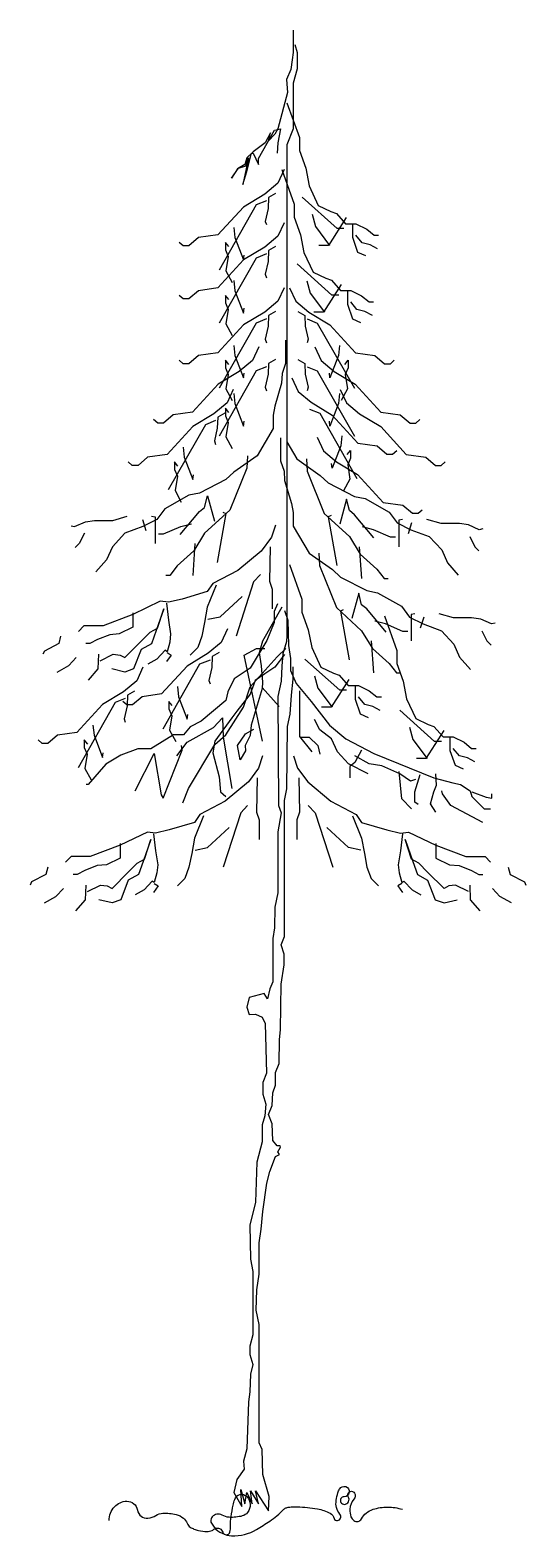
# Model space of a CAD drawing. Extents: x -1.5 to 1.8, y -0.1 to 9.9.
import ezdxf

# ---------------------------------------------------------------- set-up
doc = ezdxf.new("R2010")
doc.units = 0
doc.header["$LTSCALE"] = 100
doc.header["$MEASUREMENT"] = 0
doc.layers.add('P-ARVORE', color=2, linetype='CONTINUOUS')

msp = doc.modelspace()

# ---------------------------------------------------------------- linework, layer by layer
at = {"layer": 'P-ARVORE', "linetype": 'CONTINUOUS'}
for points in [[(0.277, 9.908), (0.277, 9.818), (0.277, 9.759), (0.27, 9.71), (0.262, 9.646), (0.232, 9.579), (0.239, 9.493), (0.175, 9.253), (0.156, 9.217), (0.114, 9.172), (0.126, 9.226), (0.091, 9.158), (0.012, 9.1), (-0.03, 9.059), (-0.045, 9.014), (-0.094, 8.987), (-0.132, 8.924), (-0.087, 8.991), (-0.038, 9.005), (-0.019, 9.059), (-0.057, 8.883), (-0.03, 8.969), (0, 9.091), (0.012, 9.091), (0.046, 9.014), (0.046, 9.055), (0.152, 9.244), (0.194, 9.253), (0.175, 9.158), (0.171, 9.091)], [(0.289, 9.813), (0.304, 9.759), (0.304, 9.651), (0.277, 9.556), (0.277, 9.253), (0.236, 9.145), (0.236, 5.884), (0.232, 5.843), (0.209, 5.762), (0.201, 5.68), (0.198, 5.581), (0.175, 5.477), (0.179, 4.754), (0.198, 4.705), (0.175, 4.578), (0.175, 4.172), (0.156, 4.077), (0.152, 3.941), (0.141, 3.869), (0.141, 3.58), (0.122, 3.535), (0.107, 3.467), (0.084, 3.503), (-0.015, 3.476), (-0.03, 3.413), (-0.015, 3.363), (0.027, 3.367), (0.072, 3.345), (0.091, 3.304), (0.099, 2.974), (0.076, 2.911), (0.076, 2.834), (0.095, 2.767), (0.088, 2.69), (0.072, 2.631), (0.072, 2.518), (0.035, 2.383), (0.027, 2.116), (-0.011, 1.963), (-0.007, 1.737), (0.008, 1.655), (0.008, 1.235), (-0.011, 1.159), (-0.011, 1.104), (0.008, 1.037), (-0.007, 0.973), (-0.011, 0.856), (-0.019, 0.788), (-0.03, 0.476), (-0.053, 0.395), (-0.049, 0.341), (-0.098, 0.273), (-0.117, 0.187), (-0.064, 0.093), (-0.072, 0.205), (-0.045, 0.111), (-0.03, 0.187), (0.004, 0.111), (-0.007, 0.196), (0.046, 0.111), (0.027, 0.196), (0.114, 0.065), (0.118, 0.16), (0.076, 0.305), (0.072, 0.472), (0.05, 0.517), (0.05, 1.303), (0.031, 1.398), (0.035, 1.534), (0.05, 1.637), (0.05, 1.845), (0.065, 1.936), (0.076, 2.053), (0.103, 2.243), (0.122, 2.319), (0.16, 2.419), (0.186, 2.432), (0.175, 2.45), (0.194, 2.482), (0.19, 2.491), (0.171, 2.491), (0.141, 2.527), (0.137, 2.636), (0.114, 2.699), (0.137, 2.758), (0.141, 2.843), (0.16, 2.893), (0.16, 2.979), (0.183, 3.038), (0.186, 3.196), (0.194, 3.264), (0.198, 3.566), (0.217, 3.693), (0.217, 3.765), (0.198, 3.828), (0.22, 3.882), (0.22, 4.786), (0.236, 4.863), (0.239, 5.278), (0.258, 5.36), (0.266, 5.486), (0.277, 5.594), (0.277, 5.676)], [(0.236, 9.425), (0.319, 9.195), (0.319, 9.109), (0.361, 8.991), (0.384, 8.874), (0.444, 8.743), (0.528, 8.702), (0.566, 8.689), (0.626, 8.621), (0.695, 8.621), (0.767, 8.585), (0.816, 8.544), (0.846, 8.544)], [(0.217, 8.981), (0.175, 8.89), (0.088, 8.818), (-0.053, 8.732), (-0.223, 8.547), (-0.352, 8.529), (-0.417, 8.475), (-0.455, 8.475), (-0.481, 8.497)], [(0.201, 8.982), (0.285, 8.751), (0.285, 8.665), (0.327, 8.548), (0.349, 8.43), (0.41, 8.299), (0.494, 8.259), (0.532, 8.245), (0.592, 8.178), (0.661, 8.178), (0.733, 8.141), (0.782, 8.101), (0.812, 8.101)], [(0.16, 8.823), (0.114, 8.796), (0.11, 8.723), (0.091, 8.637), (0.099, 8.615)], [(0.099, 8.773), (0.031, 8.746), (-0.216, 8.312)], [(0.615, 8.589), (0.57, 8.589), (0.338, 8.797)], [(0.217, 8.628), (0.175, 8.538), (0.088, 8.466), (-0.053, 8.38), (-0.223, 8.195), (-0.352, 8.176), (-0.417, 8.122), (-0.455, 8.122), (-0.481, 8.145)], [(0.403, 8.684), (0.425, 8.603), (0.52, 8.476)], [(0.63, 8.662), (0.513, 8.476), (0.448, 8.476)], [(0.672, 8.621), (0.672, 8.531), (0.706, 8.431), (0.759, 8.409)], [(-0.117, 8.597), (-0.11, 8.529), (-0.053, 8.38), (-0.049, 8.412)], [(0.839, 8.454), (0.79, 8.481), (0.736, 8.494), (0.695, 8.544)], [(0.099, 8.42), (0.031, 8.393), (-0.216, 7.96)], [(-0.151, 8.47), (-0.174, 8.497), (-0.174, 8.448), (-0.155, 8.403), (-0.17, 8.308), (-0.129, 8.231)], [(0.16, 8.47), (0.114, 8.443), (0.11, 8.371), (0.091, 8.285), (0.099, 8.262)], [(0.581, 8.146), (0.535, 8.146), (0.304, 8.354)], [(-0.117, 8.244), (-0.11, 8.176), (-0.053, 8.027), (-0.049, 8.059)], [(0.368, 8.241), (0.391, 8.159), (0.486, 8.033)], [(0.596, 8.218), (0.478, 8.033), (0.414, 8.033)], [(0.217, 8.196), (0.175, 8.106), (0.088, 8.034), (-0.053, 7.948), (-0.223, 7.763), (-0.352, 7.745), (-0.417, 7.69), (-0.455, 7.69), (-0.481, 7.713)], [(-0.151, 8.118), (-0.174, 8.145), (-0.174, 8.095), (-0.155, 8.05), (-0.17, 7.955), (-0.129, 7.878)], [(0.252, 8.196), (0.294, 8.106), (0.381, 8.034), (0.521, 7.948), (0.692, 7.763), (0.821, 7.745), (0.886, 7.69), (0.924, 7.69), (0.95, 7.713)], [(0.638, 8.178), (0.638, 8.087), (0.672, 7.988), (0.725, 7.965)], [(0.16, 8.038), (0.114, 8.011), (0.11, 7.939), (0.091, 7.853), (0.099, 7.83)], [(0.309, 8.038), (0.354, 8.011), (0.358, 7.939), (0.377, 7.853), (0.37, 7.83)], [(0.805, 8.01), (0.755, 8.037), (0.702, 8.051), (0.661, 8.101)], [(0.099, 7.989), (0.031, 7.961), (-0.216, 7.528)], [(0.37, 7.989), (0.438, 7.961), (0.685, 7.528)], [(0.227, 7.846), (0.227, 7.692), (0.204, 7.625), (0.2, 7.561), (0.155, 7.408), (0.144, 7.349), (0.144, 7.259), (0.037, 7.078), (-0.118, 6.97), (-0.171, 6.92), (-0.346, 6.83), (-0.418, 6.816), (-0.577, 6.726), (-0.63, 6.654), (-0.722, 6.608), (-0.843, 6.563), (-0.926, 6.473), (-0.964, 6.387), (-1.036, 6.306)], [(-0.117, 7.812), (-0.11, 7.745), (-0.053, 7.596), (-0.049, 7.627)], [(0.586, 7.812), (0.578, 7.745), (0.521, 7.596), (0.518, 7.627)], [(0.048, 7.802), (0.006, 7.712), (-0.081, 7.639), (-0.222, 7.554), (-0.393, 7.368), (-0.522, 7.35), (-0.586, 7.296), (-0.624, 7.296), (-0.651, 7.319)], [(-0.151, 7.686), (-0.174, 7.713), (-0.174, 7.663), (-0.155, 7.618), (-0.17, 7.523), (-0.129, 7.446)], [(0.16, 7.719), (0.114, 7.692), (0.11, 7.62), (0.091, 7.534), (0.099, 7.511)], [(0.309, 7.719), (0.354, 7.692), (0.358, 7.62), (0.377, 7.534), (0.37, 7.511)], [(0.421, 7.802), (0.463, 7.712), (0.55, 7.639), (0.69, 7.554), (0.861, 7.368), (0.99, 7.35), (1.055, 7.296), (1.093, 7.296), (1.119, 7.319)], [(0.62, 7.686), (0.643, 7.713), (0.643, 7.663), (0.624, 7.618), (0.639, 7.523), (0.597, 7.446)], [(0.099, 7.669), (0.031, 7.642), (-0.216, 7.209)], [(0.37, 7.669), (0.438, 7.642), (0.685, 7.209)], [(-0.122, 7.52), (-0.163, 7.43), (-0.251, 7.358), (-0.391, 7.272), (-0.562, 7.087), (-0.691, 7.069), (-0.755, 7.014), (-0.793, 7.014), (-0.82, 7.037)], [(0.268, 7.596), (0.31, 7.506), (0.397, 7.434), (0.537, 7.348), (0.708, 7.163), (0.837, 7.145), (0.901, 7.09), (0.939, 7.09), (0.966, 7.113)], [(0.59, 7.52), (0.632, 7.43), (0.719, 7.358), (0.86, 7.272), (1.03, 7.087), (1.159, 7.069), (1.224, 7.014), (1.262, 7.014), (1.288, 7.037)], [(-0.117, 7.493), (-0.11, 7.425), (-0.053, 7.276), (-0.049, 7.308)], [(0.586, 7.493), (0.578, 7.425), (0.521, 7.276), (0.518, 7.308)], [(-0.239, 7.313), (-0.307, 7.285), (-0.554, 6.852)], [(-0.178, 7.362), (-0.224, 7.335), (-0.228, 7.263), (-0.247, 7.177), (-0.239, 7.154)], [(-0.151, 7.367), (-0.174, 7.394), (-0.174, 7.344), (-0.155, 7.299), (-0.17, 7.204), (-0.129, 7.127)], [(0.385, 7.388), (0.454, 7.361), (0.7, 6.928)], [(0.602, 7.212), (0.594, 7.145), (0.537, 6.995), (0.533, 7.027)], [(-0.455, 7.136), (-0.448, 7.069), (-0.391, 6.92), (-0.387, 6.951)], [(0.194, 7.198), (0.194, 7.044), (0.217, 6.977), (0.22, 6.913), (0.266, 6.76), (0.277, 6.701), (0.277, 6.611), (0.384, 6.43), (0.539, 6.322), (0.592, 6.272), (0.767, 6.182), (0.839, 6.168), (0.998, 6.078), (1.051, 6.005), (1.142, 5.96), (1.264, 5.915), (1.347, 5.825), (1.385, 5.739), (1.457, 5.658)], [(0.236, 7.17), (0.302, 7.057), (0.458, 6.948), (0.511, 6.899), (0.685, 6.808), (0.757, 6.795), (0.917, 6.704), (0.97, 6.632), (1.061, 6.587), (1.182, 6.542), (1.266, 6.452), (1.304, 6.366), (1.376, 6.284)], [(0.437, 7.202), (0.479, 7.112), (0.566, 7.039), (0.706, 6.954), (0.877, 6.768), (1.006, 6.75), (1.071, 6.696), (1.108, 6.696), (1.135, 6.719)], [(0.636, 7.086), (0.659, 7.113), (0.659, 7.063), (0.64, 7.018), (0.655, 6.923), (0.613, 6.846)], [(-0.027, 7.078), (-0.031, 6.997), (-0.145, 6.717), (-0.312, 6.563), (-0.384, 6.446), (-0.494, 6.346), (-0.543, 6.283), (-0.57, 6.283)], [(-0.49, 7.01), (-0.512, 7.037), (-0.512, 6.987), (-0.493, 6.942), (-0.509, 6.847), (-0.467, 6.77)], [(0.367, 7.057), (0.37, 6.976), (0.484, 6.695), (0.651, 6.542), (0.723, 6.424), (0.833, 6.325), (0.883, 6.262), (0.909, 6.262)], [(-0.475, 6.554), (-0.346, 6.708), (-0.312, 6.735), (-0.293, 6.812), (-0.247, 6.644)], [(0.814, 6.533), (0.685, 6.686), (0.651, 6.714), (0.632, 6.79), (0.587, 6.623)], [(-1.2, 6.613), (-1.177, 6.608), (-1.105, 6.64), (-1.044, 6.649), (-0.923, 6.649), (-0.828, 6.676)], [(0.159, 6.618), (0.133, 6.537), (0.064, 6.445), (-0.09, 6.315), (-0.258, 6.229), (-0.294, 6.175), (-0.462, 6.126), (-0.553, 6.105), (-0.607, 6.111), (-0.789, 6.024), (-0.988, 5.948), (-1.116, 5.948), (-1.152, 5.911)], [(-0.725, 6.654), (-0.703, 6.581)], [(-0.665, 6.676), (-0.642, 6.672), (-0.642, 6.495)], [(-0.619, 6.559), (-0.585, 6.559), (-0.471, 6.608), (-0.399, 6.626)], [(-0.19, 6.703), (-0.171, 6.694), (-0.228, 6.369)], [(0.53, 6.682), (0.511, 6.673), (0.568, 6.348)], [(1.004, 6.655), (0.981, 6.65), (0.981, 6.474)], [(1.065, 6.632), (1.042, 6.56)], [(1.539, 6.592), (1.516, 6.587), (1.444, 6.619), (1.384, 6.628), (1.262, 6.628), (1.167, 6.655)], [(-1.112, 6.563), (-1.146, 6.495), (-1.173, 6.468)], [(0.959, 6.537), (0.924, 6.537), (0.811, 6.587), (0.739, 6.605)], [(1.452, 6.542), (1.486, 6.474), (1.513, 6.447)], [(-0.376, 6.495), (-0.391, 6.283)], [(0.124, 6.472), (0.119, 6.245), (0.137, 6.192), (0.137, 6.061)], [(0.448, 6.43), (0.452, 6.349), (0.566, 6.069), (0.733, 5.915), (0.805, 5.798), (0.915, 5.698), (0.964, 5.635), (0.991, 5.635)], [(0.716, 6.474), (0.731, 6.262)], [(0.253, 6.355), (0.336, 6.125), (0.336, 6.039), (0.378, 5.922), (0.401, 5.804), (0.461, 5.673), (0.545, 5.633), (0.583, 5.619), (0.643, 5.551), (0.712, 5.551), (0.784, 5.515), (0.833, 5.475), (0.864, 5.475)], [(-0.235, 6.219), (-0.294, 6.072), (-0.313, 5.97), (-0.33, 5.878), (-0.358, 5.803), (-0.408, 5.753)], [(0.06, 6.288), (0.014, 6.24), (-0.103, 5.878)], [(-0.29, 5.992), (-0.208, 6.007), (-0.063, 6.143)], [(0.896, 5.906), (0.767, 6.06), (0.733, 6.087), (0.714, 6.164), (0.668, 5.996)], [(-0.789, 6.034), (-0.789, 5.938), (-0.88, 5.894), (-0.943, 5.889), (-1.025, 5.857), (-1.075, 5.83), (-1.102, 5.83)], [(0.174, 6.093), (0.151, 6.044), (0.151, 5.969), (0.102, 5.85), (-0.008, 5.666), (-0.116, 5.596), (-0.157, 5.51), (-0.171, 5.451), (-0.334, 5.315), (-0.407, 5.277), (-0.452, 5.224), (-0.52, 5.224), (-0.67, 5.131), (-0.756, 5.131), (-0.87, 5.089), (-0.969, 5.029), (-1.087, 4.894), (-1.101, 4.894)], [(-1.007, 5.716), (-0.92, 5.759), (-0.875, 5.753), (-0.843, 5.737), (-0.734, 5.845), (-0.675, 5.905), (-0.626, 5.932), (-0.584, 6.061), (-0.635, 5.916), (-0.666, 5.829), (-0.734, 5.791), (-0.785, 5.662), (-0.843, 5.64), (-0.93, 5.662)], [(-0.566, 6.099), (-0.553, 5.986), (-0.539, 5.894), (-0.544, 5.84), (-0.562, 5.776), (-0.575, 5.786), (-0.63, 5.726), (-0.689, 5.694)], [(0.202, 6.072), (0.074, 5.845), (0.052, 5.769), (0.065, 5.682), (0.074, 5.574), (0.07, 5.531), (-0.003, 5.288), (-0.008, 5.218), (-0.043, 5.153), (-0.039, 5.116), (-0.076, 5.056), (-0.094, 5.153), (-0.039, 5.229), (0.015, 5.261)], [(0.219, 6.05), (0.242, 5.985), (0.247, 5.818), (0.26, 5.731), (0.26, 5.65), (0.297, 5.564), (0.396, 5.445), (0.519, 5.288), (0.628, 5.197), (0.814, 5.099), (1.213, 4.937), (1.34, 4.905), (1.39, 4.894), (1.454, 4.851), (1.467, 4.813), (1.549, 4.732), (1.59, 4.732)], [(0.611, 6.055), (0.592, 6.046), (0.649, 5.721)], [(0.884, 6.014), (0.968, 5.784), (0.968, 5.698), (1.009, 5.581), (1.032, 5.463), (1.093, 5.332), (1.176, 5.292), (1.214, 5.278), (1.275, 5.21), (1.343, 5.21), (1.415, 5.174), (1.465, 5.133), (1.495, 5.133)], [(1.086, 6.028), (1.063, 6.024), (1.063, 5.847)], [(1.621, 5.965), (1.598, 5.96), (1.526, 5.992), (1.465, 6.001), (1.344, 6.001), (1.249, 6.028)], [(-0.159, 5.928), (-0.201, 5.838), (-0.288, 5.766), (-0.428, 5.68), (-0.599, 5.495), (-0.728, 5.476), (-0.792, 5.422), (-0.83, 5.422), (-0.857, 5.445)], [(1.04, 5.911), (1.006, 5.911), (0.892, 5.96), (0.82, 5.978)], [(1.146, 6.005), (1.123, 5.933)], [(1.533, 5.915), (1.567, 5.847), (1.594, 5.82)], [(-1.27, 5.878), (-1.283, 5.83), (-1.378, 5.78), (-1.388, 5.759)], [(0.797, 5.847), (0.812, 5.635)], [(-1.292, 5.64), (-1.215, 5.683), (-1.166, 5.737)], [(-1.084, 5.586), (-1.02, 5.662), (-1.016, 5.759)], [(-0.276, 5.72), (-0.345, 5.693), (-0.591, 5.26)], [(-0.562, 5.77), (-0.535, 5.753), (-0.566, 5.711)], [(-0.457, 4.77), (-0.42, 4.867), (-0.244, 5.158), (-0.171, 5.224), (-0.053, 5.407), (-0.008, 5.542), (0.17, 5.742), (0.228, 5.796)], [(-0.216, 5.77), (-0.261, 5.743), (-0.265, 5.671), (-0.284, 5.585), (-0.276, 5.562)], [(0.219, 5.758), (0.156, 5.672), (0.088, 5.628), (0.025, 5.585), (-0.008, 5.493), (-0.098, 5.38), (-0.13, 5.337), (-0.244, 5.18), (-0.257, 5.104), (-0.216, 4.943), (-0.207, 4.845), (-0.171, 4.813)], [(0.074, 5.18), (-0.048, 5.753), (0.034, 5.796), (0.088, 5.796)], [(0.632, 5.52), (0.587, 5.52), (0.355, 5.727)], [(-0.722, 5.672), (-0.764, 5.582), (-0.851, 5.51), (-0.991, 5.424), (-1.162, 5.239), (-1.291, 5.221), (-1.356, 5.166), (-1.393, 5.166), (-1.42, 5.189)], [(0.42, 5.615), (0.442, 5.533), (0.537, 5.407)], [(-0.779, 5.514), (-0.824, 5.487), (-0.828, 5.415), (-0.847, 5.329), (-0.84, 5.307)], [(-0.493, 5.544), (-0.485, 5.476), (-0.428, 5.327), (-0.424, 5.359)], [(0.183, 5.412), (0.07, 5.537)], [(0.319, 5.515), (0.319, 5.213), (0.401, 5.11)], [(0.647, 5.592), (0.53, 5.407), (0.465, 5.407)], [(0.689, 5.551), (0.689, 5.461), (0.723, 5.362), (0.776, 5.339)], [(-0.84, 5.465), (-0.908, 5.438), (-1.154, 5.004)], [(-0.527, 5.418), (-0.55, 5.445), (-0.55, 5.395), (-0.531, 5.35), (-0.546, 5.255), (-0.504, 5.178)], [(0.856, 5.384), (0.807, 5.411), (0.754, 5.425), (0.712, 5.475)], [(-0.497, 5.083), (-0.429, 5.175), (-0.253, 5.272), (-0.193, 5.337), (-0.189, 5.207), (-0.13, 4.867)], [(0.777, 4.964), (0.646, 5.03), (0.573, 5.11), (0.532, 5.197), (0.455, 5.256), (0.419, 5.326)], [(1.264, 5.179), (1.218, 5.179), (0.987, 5.386)], [(-1.056, 5.288), (-1.048, 5.221), (-0.991, 5.072), (-0.988, 5.103)], [(0.324, 5.207), (0.383, 5.207), (0.442, 5.153), (0.455, 5.094)], [(1.051, 5.273), (1.074, 5.192), (1.169, 5.066)], [(1.279, 5.251), (1.161, 5.066), (1.097, 5.066)], [(1.32, 5.21), (1.32, 5.12), (1.355, 5.021), (1.408, 4.998)], [(-1.09, 5.162), (-1.113, 5.189), (-1.113, 5.139), (-1.094, 5.094), (-1.109, 4.999), (-1.067, 4.923)], [(-0.774, 4.851), (-0.647, 5.099), (-0.602, 4.824), (-0.588, 4.802), (-0.461, 5.121), (-0.466, 5.153)], [(0.732, 5.121), (0.687, 5.04), (0.655, 5.013), (0.655, 4.937)], [(1.487, 5.043), (1.438, 5.07), (1.385, 5.084), (1.343, 5.133)], [(0.074, 5.084), (0.047, 5.002), (-0.021, 4.91), (-0.175, 4.781), (-0.343, 4.694), (-0.379, 4.64), (-0.547, 4.591), (-0.638, 4.57), (-0.692, 4.576), (-0.874, 4.489), (-1.074, 4.414), (-1.201, 4.414), (-1.237, 4.376)], [(0.279, 5.084), (0.305, 5.002), (0.374, 4.91), (0.528, 4.781), (0.696, 4.694), (0.732, 4.64), (0.9, 4.591), (0.991, 4.57), (1.045, 4.576), (1.227, 4.489), (1.426, 4.414), (1.554, 4.414), (1.59, 4.376)], [(1.091, 4.926), (1.059, 4.916), (0.987, 4.964), (0.868, 5.018), (0.782, 5.03), (0.687, 5.084)], [(0.038, 4.937), (0.033, 4.71), (0.051, 4.657), (0.051, 4.527)], [(0.314, 4.937), (0.319, 4.71), (0.301, 4.657), (0.301, 4.527)], [(1.064, 4.732), (1, 4.797), (0.982, 4.98)], [(1.109, 4.759), (1.086, 4.776), (1.086, 4.845), (1.122, 4.959)], [(1.227, 4.71), (1.19, 4.764), (1.213, 4.845), (1.231, 4.889), (1.227, 4.964)], [(1.54, 4.64), (1.326, 4.754), (1.272, 4.83), (1.267, 4.851)], [(1.467, 4.845), (1.562, 4.808), (1.599, 4.803), (1.599, 4.83)], [(-0.026, 4.754), (-0.071, 4.705), (-0.189, 4.343)], [(0.378, 4.754), (0.424, 4.705), (0.541, 4.343)], [(-0.32, 4.684), (-0.379, 4.537), (-0.398, 4.435), (-0.416, 4.343), (-0.443, 4.268), (-0.493, 4.219)], [(-0.375, 4.457), (-0.293, 4.473), (-0.148, 4.608)], [(0.728, 4.457), (0.646, 4.473), (0.501, 4.608)], [(0.673, 4.684), (0.732, 4.537), (0.751, 4.435), (0.768, 4.343), (0.796, 4.268), (0.846, 4.219)], [(-1.092, 4.181), (-1.005, 4.224), (-0.96, 4.219), (-0.928, 4.202), (-0.82, 4.31), (-0.761, 4.37), (-0.711, 4.397), (-0.67, 4.527), (-0.72, 4.381), (-0.752, 4.294), (-0.82, 4.256), (-0.87, 4.127), (-0.928, 4.106), (-1.015, 4.127)], [(-0.652, 4.564), (-0.638, 4.451), (-0.624, 4.359), (-0.629, 4.305), (-0.647, 4.241), (-0.661, 4.251), (-0.715, 4.192), (-0.774, 4.16)], [(1.004, 4.564), (0.991, 4.451), (0.977, 4.359), (0.982, 4.305), (1, 4.241), (1.013, 4.251), (1.068, 4.192), (1.127, 4.16)], [(1.445, 4.181), (1.358, 4.224), (1.313, 4.219), (1.281, 4.202), (1.172, 4.31), (1.113, 4.37), (1.064, 4.397), (1.022, 4.527), (1.073, 4.381), (1.104, 4.294), (1.172, 4.256), (1.223, 4.127), (1.281, 4.106), (1.368, 4.127)], [(-0.874, 4.5), (-0.874, 4.403), (-0.965, 4.359), (-1.028, 4.354), (-1.11, 4.322), (-1.16, 4.295), (-1.187, 4.295)], [(1.227, 4.5), (1.227, 4.403), (1.318, 4.359), (1.381, 4.354), (1.463, 4.322), (1.513, 4.295), (1.54, 4.295)], [(-1.355, 4.343), (-1.369, 4.295), (-1.464, 4.246), (-1.473, 4.224)], [(1.708, 4.343), (1.721, 4.295), (1.816, 4.246), (1.826, 4.224)], [(-1.169, 4.052), (-1.105, 4.127), (-1.101, 4.224)], [(-0.647, 4.235), (-0.62, 4.219), (-0.652, 4.176)], [(1, 4.235), (0.973, 4.219), (1.004, 4.176)], [(1.522, 4.052), (1.458, 4.127), (1.454, 4.224)], [(-1.378, 4.106), (-1.301, 4.148), (-1.251, 4.202)], [(1.73, 4.106), (1.653, 4.148), (1.604, 4.202)]]:
    msp.add_lwpolyline(points, dxfattribs=at)
msp.add_lwpolyline([(-0.947, -0.001, -0.186926), (-0.912, 0.091, -0.208503), (-0.83, 0.128, -0.369979), (-0.759, 0.069, 0.395863), (-0.689, 0.015, 0.115422), (-0.636, 0.033, -0.130468), (-0.589, 0.048, -0.069471), (-0.501, 0.039, -0.113362), (-0.453, 0.015, -0.133746), (-0.428, -0.019, 0.171085), (-0.407, -0.045, 0.041848), (-0.383, -0.057, 0.036875), (-0.353, -0.066, 0.056705), (-0.296, -0.073, 0.094875), (-0.262, -0.066, 0.065388), (-0.255, -0.062, -0.04227), (-0.244, -0.055, -0.464456), (-0.191, -0.078, 0.757126), (-0.144, -0.077, 0.061346), (-0.14, -0.039, -0.036096), (-0.135, 0.026, -0.012594), (-0.122, 0.102, -0.025118), (-0.112, 0.14, -0.56698), (-0.032, 0.159, -0.37801), (-0.026, 0.053, -0.164111), (-0.061, 0.03, -0.075588), (-0.149, 0.021, -0.129756), (-0.196, 0.036, 0.191573), (-0.23, 0.042, 0.170972), (-0.261, 0.024, 0.193695), (-0.271, -0.006, 0.117327), (-0.267, -0.018, 0.044627), (-0.248, -0.045, 0.203495), (-0.132, -0.102, 0.153103), (0.033, -0.06, 0.01067), (0.121, -0.004, 0.018624), (0.169, 0.031, 0.035109), (0.216, 0.075, -0.11561), (0.233, 0.085, -0.048369), (0.244, 0.088, -0.026565), (0.264, 0.09), (0.305, 0.09, -0.046004), (0.439, 0.077, -0.070467), (0.523, 0.048, -0.216214), (0.55, 0.013, 0.390322), (0.573, -0.001, 0.584509), (0.588, 0.042, -0.224219), (0.564, 0.134, -0.029344), (0.575, 0.184, -0.054891), (0.586, 0.209, -1.731712), (0.617, 0.158, 1.014851), (0.618, 0.107, 0.575437), (0.644, 0.157, -1.013337), (0.686, 0.182, -0.328044), (0.682, 0.141, 0.174419), (0.654, 0.074, 0.098768), (0.662, 0.025, 0.154291), (0.682, -0.001, 0.445419), (0.731, 0.01, -0.191779), (0.809, 0.074, -0.077484), (0.906, 0.089, -0.076887), (1.004, 0.074)], format="xyb", dxfattribs=at)

doc.saveas('drawing.dxf')
